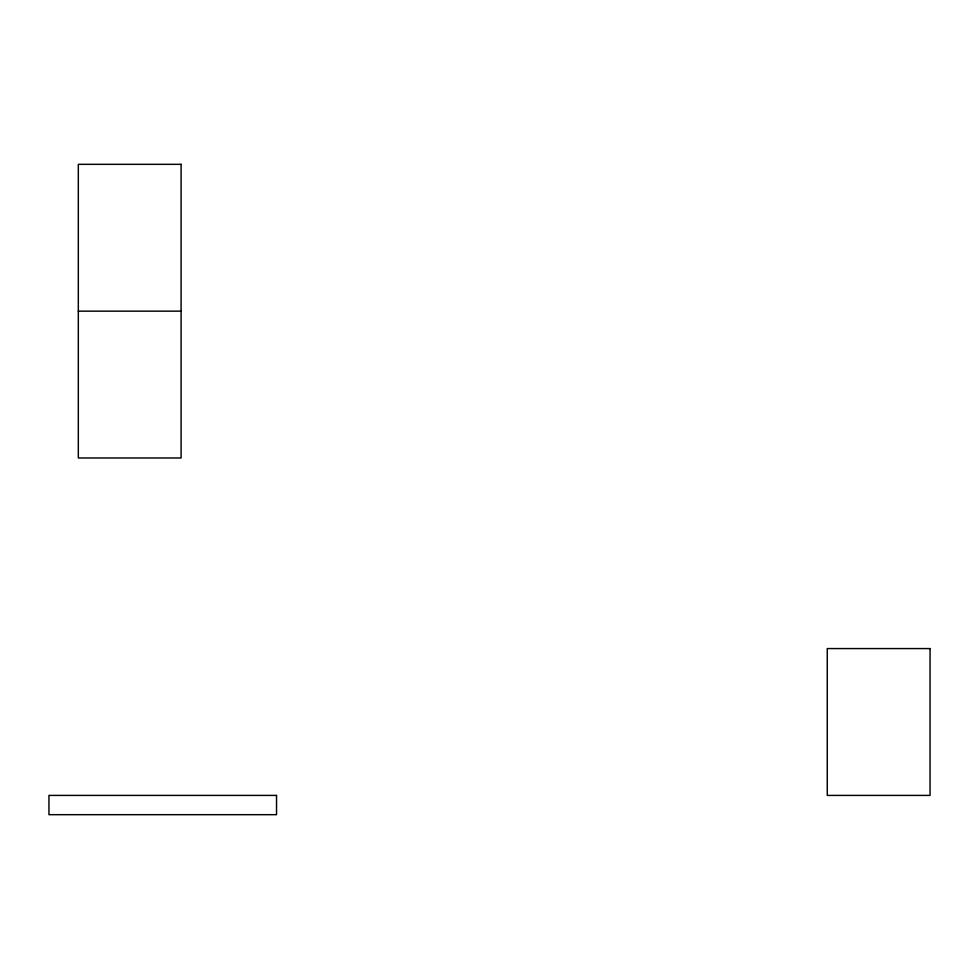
<?xml version="1.0" encoding="UTF-8"?>
<svg xmlns="http://www.w3.org/2000/svg" width="979" height="979" viewBox="0 0 979 979"><rect width="100%" height="100%" fill="white"/><g stroke="black" fill="none" stroke-linecap="round" stroke-linejoin="round"><path stroke-width="1.47" d="M78.32 311.151L181.091 311.151M181.091 164.325L78.32 164.325L78.32 457.976L181.091 457.976L181.091 164.325M930.05 648.575L827.267 648.575L827.267 795.413L930.05 795.413L930.05 648.575M276.531 795.413L48.95 795.413L48.95 814.675L276.531 814.675L276.531 795.413"/></g></svg>
